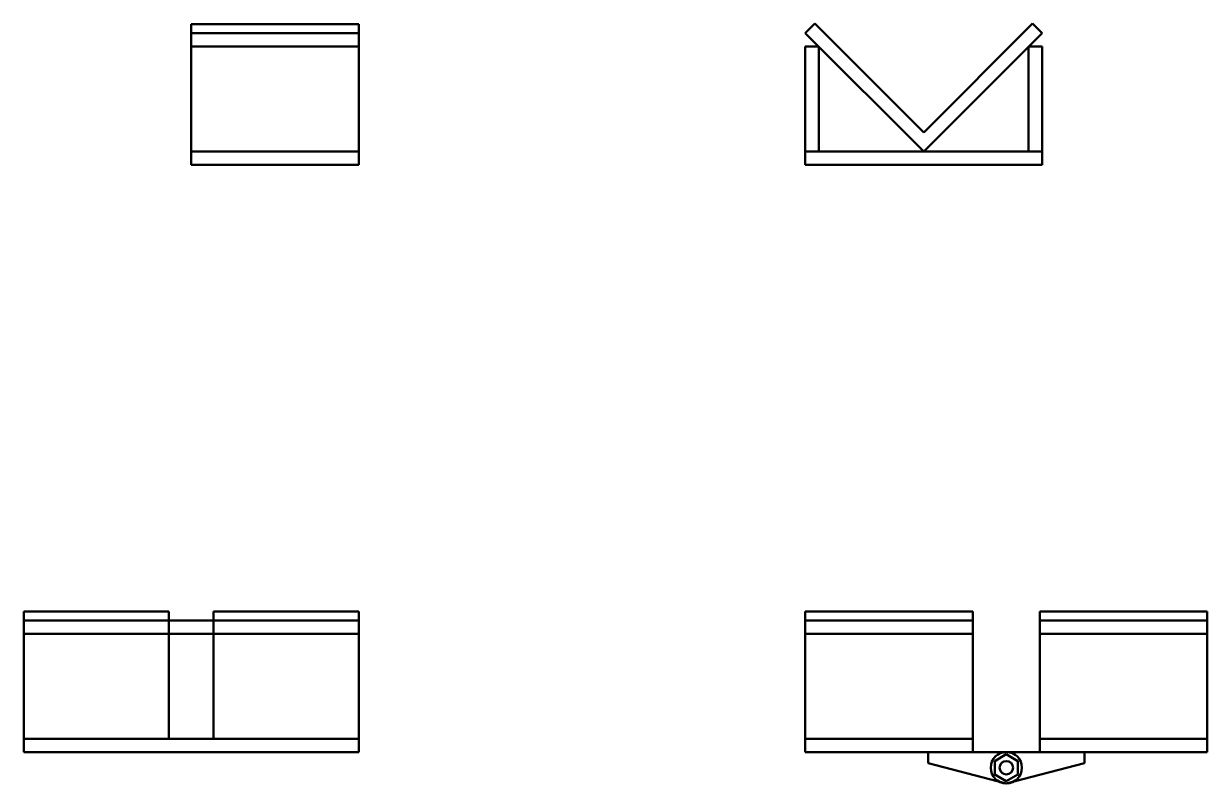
# Model space of a CAD drawing. Header units: millimetres. Extents: x -250 to 280, y -177 to 163.
import ezdxf

# ---------------------------------------------------------------- set-up
doc = ezdxf.new("R2010")
doc.units = ezdxf.units.MM
doc.layers.get('0').update_dxf_attribs({"linetype": 'CONTINUOUS', "lineweight": 50})

msp = doc.modelspace()

# ---------------------------------------------------------------- linework, layer by layer
for p, q in [((-100, 163), (-175, 163)), ((-175, 163), (-175, 159)), ((-175, 159), (-100, 159)), ((-175, 159), (-175, 106)), ((-100, 106), (-100, 163)), ((104.21, 163.28), (99.97, 159.03)), ((99.97, 159.03), (153, 106)), ((153, 114.49), (104.21, 163.28)), ((201.79, 163.28), (153, 114.49)), ((153, 106), (206.03, 159.03)), ((206.03, 159.03), (201.79, 163.28)), ((-175, 106), (-175, 153)), ((-175, 153), (-100, 153)), ((-100, 153), (-100, 106)), ((106, 153), (100, 153)), ((100, 153), (100, 106)), ((106, 106), (106, 153)), ((200, 106), (200, 153)), ((200, 153), (206, 153)), ((206, 153), (206, 106)), ((-175, 100), (-175, 106)), ((-175, 106), (-100, 106)), ((-175, 106), (-100, 106)), ((-100, 106), (-175, 106)), ((-100, 106), (-100, 100)), ((100, 106), (100, 100)), ((206, 106), (100, 106)), ((100, 106), (106, 106)), ((206, 106), (200, 106)), ((206, 100), (206, 106)), ((-100, 100), (-175, 100)), ((100, 100), (206, 100)), ((-250, -163), (-250, -100)), ((-250, -100), (-185, -100)), ((-185, -157), (-185, -100)), ((-165, -100), (-165, -157)), ((-165, -100), (-100, -100)), ((-100, -157), (-100, -100)), ((175, -100), (100, -100)), ((100, -100), (100, -104)), ((175, -157), (175, -100)), ((280, -100), (205, -100)), ((205, -100), (205, -104)), ((280, -157), (280, -100)), ((-175, -104), (-250, -104)), ((-175, -104), (-100, -104)), ((100, -104), (175, -104)), ((100, -104), (100, -157)), ((205, -104), (280, -104)), ((205, -104), (205, -157)), ((-175, -110), (-250, -110)), ((-175, -110), (-100, -110)), ((-100, -110), (-100, -157)), ((100, -157), (100, -110)), ((100, -110), (175, -110)), ((175, -110), (175, -157)), ((205, -157), (205, -110)), ((205, -110), (280, -110)), ((280, -110), (280, -157)), ((-175, -157), (-250, -157)), ((-175, -157), (-100, -157)), ((-175, -157), (-100, -157)), ((-100, -157), (-175, -157)), ((-100, -157), (-100, -163)), ((100, -163), (100, -157)), ((100, -157), (175, -157)), ((100, -157), (175, -157)), ((175, -157), (100, -157)), ((175, -157), (175, -163)), ((205, -163), (205, -157)), ((205, -157), (280, -157)), ((205, -157), (280, -157)), ((280, -157), (205, -157)), ((280, -157), (280, -163)), ((-175, -163), (-250, -163)), ((-100, -163), (-175, -163)), ((175, -163), (100, -163)), ((155, -163), (155, -168)), ((175, -163), (190, -163)), ((190, -164), (184.8, -167)), ((205, -163), (190, -163)), ((195.2, -167), (190, -164)), ((280, -163), (205, -163)), ((225, -163), (225, -168)), ((155, -168), (190, -177)), ((184.8, -167), (184.8, -173)), ((190, -177), (225, -168)), ((195.2, -173), (195.2, -167)), ((184.8, -173), (190, -176)), ((190, -176), (195.2, -173))]:
    msp.add_line(p, q)
for radius in [7, 3, 3]:
    msp.add_circle((190, -170), radius)

doc.saveas('drawing.dxf')
